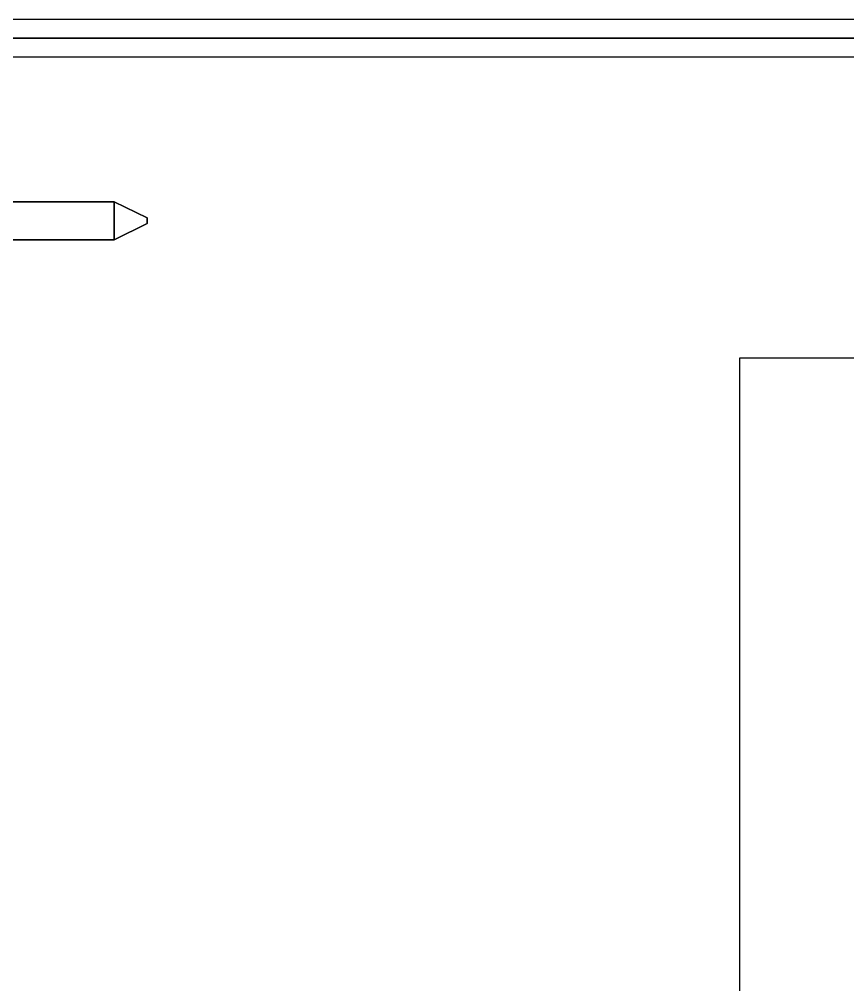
# Model space of a CAD drawing. Extents: x -1.69 to 7.33, y -0.98 to 1.24.
# Drawn here: x -0.033 to 0.919, y 0.132 to 1.241 of the extents above; entities that cross this region are included whole.
import ezdxf

# ---------------------------------------------------------------- set-up
doc = ezdxf.new("R2010")
doc.units = 0

msp = doc.modelspace()

# ---------------------------------------------------------------- linework, layer by layer
for points in [[(-1.6926, 1.1976, 0), (-1.6926, 1.241, 0), (7.3343, 1.241, 0), (7.3343, 1.1976, 0)], [(-1.6926, 1.2193, -0.0217), (-1.6926, 1.2193, 0.0217), (7.3343, 1.2193, 0.0217), (7.3343, 1.2193, -0.0217)], [(0.0764, 1.0314, -0.022), (0.0764, 0.9875, -0.022), (-0.0764, 0.9875, -0.022), (-0.0764, 1.0314, -0.022)], [(0.0764, 1.0314, 0.022), (-0.0764, 1.0314, 0.022), (-0.0764, 0.9875, 0.022), (0.0764, 0.9875, 0.022)], [(0.0764, 1.0314, 0.022), (0.0764, 1.0314, -0.022), (-0.0764, 1.0314, -0.022), (-0.0764, 1.0314, 0.022)], [(0.0764, 1.0314, -0.022), (0.0764, 1.0314, 0.022), (0.1144, 1.0128, 0.0033), (0.1144, 1.0128, -0.0033)], [(0.0764, 1.0314, 0.022), (0.0764, 0.9875, 0.022), (0.1144, 1.0062, 0.0033), (0.1144, 1.0128, 0.0033)], [(0.0764, 0.9875, -0.022), (0.0764, 1.0314, -0.022), (0.1144, 1.0128, -0.0033), (0.1144, 1.0062, -0.0033)], [(0.1144, 1.0128, -0.0033), (0.1144, 1.0128, 0.0033), (0.1144, 1.0062, 0.0033), (0.1144, 1.0062, -0.0033)], [(0.0764, 0.9875, 0.022), (0.0764, 0.9875, -0.022), (0.1144, 1.0062, -0.0033), (0.1144, 1.0062, 0.0033)], [(0.0764, 0.9875, -0.022), (0.0764, 0.9875, 0.022), (-0.0764, 0.9875, 0.022), (-0.0764, 0.9875, -0.022)], [(0.8633, 0, 0.5038), (1.7687, 0.9778, 0.5038), (1.7687, 0, 0.7859)], [(1.7418, 0, 0.2218), (1.7687, 0.9778, 0.5038), (0.8633, 0, 0.5038)], [(0.795, -0.8515, 0.5038), (1.8425, -0.8515, 0.5038), (1.8425, 0.8515, 0.5038), (0.795, 0.8515, 0.5038)]]:
    msp.add_3dface(points)

doc.saveas('drawing.dxf')
